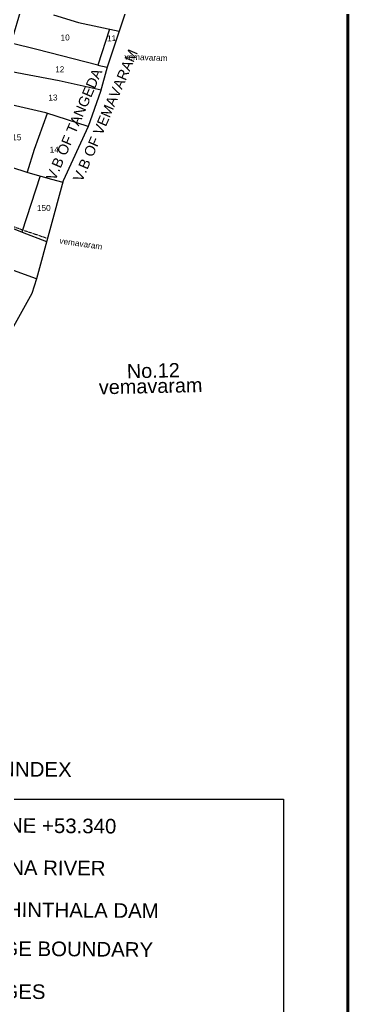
# Model space of a CAD drawing. Header units: millimetres. Extents: x 364796 to 377572, y 1836794 to 1850679.
# Drawn here: x 376443 to 377572, y 1839681 to 1843060 of the extents above; entities that cross this region are included whole.
import ezdxf

# ---------------------------------------------------------------- set-up
doc = ezdxf.new("R2010")
doc.units = ezdxf.units.MM
doc.linetypes.add('ACAD_ISO02W100', pattern=[15, 12, -3])
doc.linetypes.add('BORDER', pattern=[44.45, 12.7, -6.35, 12.7, -6.35, 0, -6.35])
doc.layers.add('BND', color=6, linetype='BORDER', lineweight=30)
for name, color, linetype in [('CARTTRCK', 31, 'ACAD_ISO02W100'), ('SY.AREA', 7, 'Continuous'), ('TEXT', 7, 'Continuous')]:
    doc.layers.add(name, color=color, linetype=linetype)
doc.styles.get("Standard").update_dxf_attribs({"font": 'arial.ttf', "height": 2.5})

msp = doc.modelspace()

# ---------------------------------------------------------------- linework, layer by layer
at = {"const_width": 10}
msp.add_lwpolyline([(364800.9, 1850674), (377567.1, 1850674), (377567.1, 1836799.2), (364800.9, 1836799.2)], close=True, dxfattribs=at)
at = {"color": 0}
msp.add_lwpolyline([(375841.9, 1840390.6), (377346.9, 1840390.6), (377346.9, 1839024.9), (375841.9, 1839024.9)], close=True, dxfattribs=at)
at = {"layer": 'BND', "linetype": 'ByBlock'}
msp.add_lwpolyline([(376824.6, 1843144.6), (376742.9, 1842897.6), (376720.1, 1842814), (376677.3, 1842693.4), (376592.2, 1842507.6), (376499.8, 1842172.3), (376484.9, 1842121.8), (376415.5, 1841998.5)], dxfattribs=at)
at = {"layer": 'CARTTRCK'}
msp.add_lwpolyline([(375296.8, 1842664.7), (375362.9, 1842607.5), (375510.8, 1842559.1), (375588.6, 1842554), (375748.3, 1842522.2), (375877.7, 1842526.8), (376073.1, 1842469.5), (376292.3, 1842401.1), (376401.2, 1842357.8), (376492.6, 1842326.2), (376538.1, 1842311.2)], dxfattribs=at)
at = {"layer": 'SY.AREA'}
for points in [[(376711, 1842903.8), (376501.2, 1842957.3), (376413.7, 1842979.8), (376451.4, 1843107.3)], [(376559.1, 1843076.4), (376644.2, 1843050.4), (376783.3, 1843019.8)], [(376750.3, 1843027.1), (376711, 1842903.8), (376742.9, 1842897.6)], [(376398.7, 1842930), (376390.3, 1842887.2), (376577.7, 1842850.9), (376721.7, 1842819.9)], [(376677.3, 1842693.4), (376532.1, 1842740.2), (376384.4, 1842774.9), (376387.9, 1842841.6), (376390.3, 1842887.2)], [(376384.4, 1842774.9), (376369.9, 1842663.5), (376363.6, 1842603.4), (376354.2, 1842574.5), (376470.7, 1842536.7), (376552.3, 1842514), (376591.1, 1842503.4)], [(376536.5, 1842738.8), (376492.6, 1842614.8), (376468.4, 1842537.4)], [(376354.2, 1842574.5), (376321.3, 1842459.9), (376299.1, 1842393), (376450.8, 1842331.5), (376535, 1842300)], [(376512.5, 1842525.1), (376450.6, 1842331.6)], [(376499.8, 1842172.3), (376383.4, 1842214.4), (376245, 1842283), (376299.1, 1842393)]]:
    msp.add_lwpolyline(points, dxfattribs=at)

# ---------------------------------------------------------------- texts
at = {"layer": 'TEXT'}
for s, height, rotation, p in [('10', 20.27, 1.2909, (376583, 1842988.1)), ('11', 20.27, 1.2909, (376742.4, 1842985.8)), ('vemavaram', 20.27, 357.9323, (376801.2, 1842923.2)), ('12', 20.27, 1.2909, (376564.5, 1842879.3)), ('13', 20.27, 1.2909, (376541.2, 1842782.5)), ('15', 20.27, 1.2909, (376417.2, 1842646.2)), ('14', 20.27, 1.2909, (376545.8, 1842604.2)), ('150', 20.27, 1.2909, (376501.9, 1842404.1)), ('vemavaram', 20.27, 351.787, (376577.9, 1842293.3)), ('No.12', 48.64, 1.2909, (376810.5, 1841831.5)), ('vemavaram', 48.64, 1.2909, (376714.6, 1841776.7))]:
    msp.add_text(s, height=height, rotation=rotation, dxfattribs=at).set_placement(p)
at = {"layer": 'TEXT', "color": 6}
for s, rotation, p in [('V.B OF VEMAVARAM', 66.6952, (376656.2, 1842501.6)), ('V.B OF TANGEDA', 66.706, (376564.4, 1842506.1))]:
    msp.add_text(s, height=35, rotation=rotation, dxfattribs=at).set_placement(p)
at = {"layer": 'TEXT', "color": 0}
for s, height, p in [('INDEX', 50.03, (376407, 1840468.5)), ('FRL LINE +53.340', 50.026, (376193, 1840277.5)), ('KRISHNA RIVER', 50.026, (376193, 1840133.2)), ('PULICHINTHALA DAM', 50.026, (376193, 1839989)), ('VILLAGE BOUNDARY', 50.026, (376193, 1839855.9)), ('VILLAGES', 50.03, (376193, 1839708.8))]:
    msp.add_text(s, height=height, rotation=359.5381, dxfattribs=at).set_placement(p)

doc.saveas('drawing.dxf')
